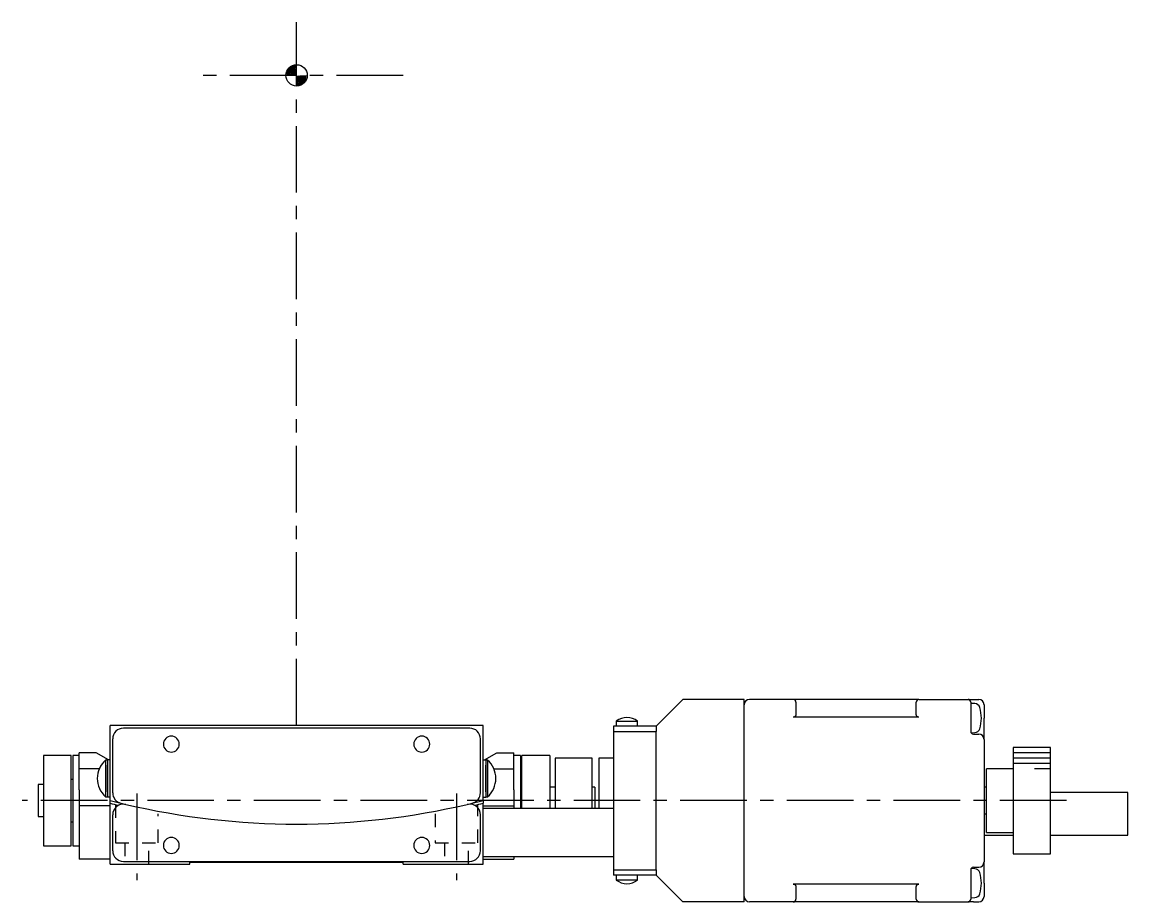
# Model space of a CAD drawing. Extents: x 28 to 598, y 17 to 379.
# Drawn here: x 82.3 to 289.7, y 41 to 206.1 of the extents above; entities that cross this region are included whole.
import ezdxf

# ---------------------------------------------------------------- set-up
doc = ezdxf.new("R2010")
doc.units = 0
doc.header["$LTSCALE"] = 10
doc.linetypes.add('CENTER', pattern=[2, 1.25, -0.25, 0.25, -0.25])
doc.linetypes.add('DOT', pattern=[0.5, 0.25, -0.25])
for name, color, linetype in [('1', 7, 'CONTINUOUS'), ('11', 7, 'CONTINUOUS'), ('2', 7, 'CONTINUOUS')]:
    doc.layers.add(name, color=color, linetype=linetype)

msp = doc.modelspace()

# ---------------------------------------------------------------- linework, layer by layer
at = {"layer": '1', "color": 7, "linetype": 'CONTINUOUS'}
for p, q in [((206.250001, 79), (201.250001, 74)), ((217.750001, 79), (206.250001, 79)), ((217.750001, 41), (217.750001, 79)), ((226.950001, 79), (218.750001, 79)), ((250.550001, 79), (226.950001, 79)), ((250.550001, 79), (259.750001, 79)), ((259.750001, 79), (260.750001, 79)), ((260.750001, 79), (261.750001, 79)), ((227.450001, 78.5), (227.450001, 77)), ((227.450001, 77), (227.450001, 76.148232)), ((250.050001, 77), (250.050001, 78.5)), ((250.050001, 76.148232), (250.050001, 77)), ((260.250001, 78.5), (260.250001, 77)), ((261.053725, 78.207879), (260.250001, 78.25)), ((260.250001, 77), (260.250001, 72.914214)), ((262.750001, 78), (262.750001, 75.5)), ((193.750001, 74.897999), (197.750001, 74.897999)), ((193.750001, 74.897999), (193.750001, 74)), ((197.750001, 74), (197.750001, 74.897999)), ((226.974535, 75.648835), (226.950001, 75.648232)), ((250.550001, 75.648232), (226.950001, 75.648232)), ((226.99901, 75.65064), (226.974535, 75.648835)), ((227.023366, 75.653644), (226.99901, 75.65064)), ((227.047546, 75.65784), (227.023366, 75.653644)), ((227.071491, 75.663217), (227.047546, 75.65784)), ((227.095143, 75.669762), (227.071491, 75.663217)), ((227.118446, 75.67746), (227.095143, 75.669762)), ((227.141343, 75.686293), (227.118446, 75.67746)), ((227.163779, 75.696238), (227.141343, 75.686293)), ((227.185699, 75.707272), (227.163779, 75.696238)), ((227.207052, 75.719368), (227.185699, 75.707272)), ((227.227786, 75.732497), (227.207052, 75.719368)), ((227.247851, 75.746629), (227.227786, 75.732497)), ((227.267198, 75.761727), (227.247851, 75.746629)), ((227.285781, 75.777757), (227.267198, 75.761727)), ((227.303554, 75.794679), (227.285781, 75.777757)), ((227.320477, 75.812453), (227.303554, 75.794679)), ((227.336506, 75.831036), (227.320477, 75.812453)), ((227.351605, 75.850383), (227.336506, 75.831036)), ((227.365736, 75.870447), (227.351605, 75.850383)), ((227.378865, 75.891181), (227.365736, 75.870447)), ((227.390962, 75.912534), (227.378865, 75.891181)), ((227.401996, 75.934455), (227.390962, 75.912534)), ((227.411941, 75.956891), (227.401996, 75.934455)), ((227.420773, 75.979787), (227.411941, 75.956891)), ((227.428471, 76.00309), (227.420773, 75.979787)), ((227.435017, 76.026742), (227.428471, 76.00309)), ((227.440394, 76.050687), (227.435017, 76.026742)), ((227.444589, 76.074867), (227.440394, 76.050687)), ((227.447593, 76.099224), (227.444589, 76.074867)), ((227.449399, 76.123698), (227.447593, 76.099224)), ((227.450001, 76.148232), (227.449399, 76.123698)), ((250.050603, 76.123698), (250.050001, 76.148232)), ((250.052409, 76.099224), (250.050603, 76.123698)), ((250.055413, 76.074867), (250.052409, 76.099224)), ((250.059608, 76.050687), (250.055413, 76.074867)), ((250.064985, 76.026742), (250.059608, 76.050687)), ((250.071531, 76.00309), (250.064985, 76.026742)), ((250.079229, 75.979787), (250.071531, 76.00309)), ((250.088061, 75.956891), (250.079229, 75.979787)), ((250.098006, 75.934455), (250.088061, 75.956891)), ((250.10904, 75.912534), (250.098006, 75.934455)), ((250.121137, 75.891181), (250.10904, 75.912534)), ((250.134266, 75.870447), (250.121137, 75.891181)), ((250.148397, 75.850383), (250.134266, 75.870447)), ((250.163496, 75.831036), (250.148397, 75.850383)), ((250.179525, 75.812453), (250.163496, 75.831036)), ((250.196448, 75.794679), (250.179525, 75.812453)), ((250.214222, 75.777757), (250.196448, 75.794679)), ((250.232804, 75.761727), (250.214222, 75.777757)), ((250.252151, 75.746629), (250.232804, 75.761727)), ((250.272216, 75.732497), (250.252151, 75.746629)), ((250.29295, 75.719368), (250.272216, 75.732497)), ((250.314303, 75.707272), (250.29295, 75.719368)), ((250.336223, 75.696238), (250.314303, 75.707272)), ((250.358659, 75.686293), (250.336223, 75.696238)), ((250.381556, 75.67746), (250.358659, 75.686293)), ((250.404859, 75.669762), (250.381556, 75.67746)), ((250.428511, 75.663217), (250.404859, 75.669762)), ((250.452456, 75.65784), (250.428511, 75.663217)), ((250.476636, 75.653644), (250.452456, 75.65784)), ((250.500992, 75.65064), (250.476636, 75.653644)), ((250.525467, 75.648835), (250.500992, 75.65064)), ((250.550001, 75.648232), (250.525467, 75.648835)), ((262.750001, 71.5), (262.750001, 75.5)), ((98.750001, 60.029246), (98.750001, 74.1)), ((168.750001, 74.1), (98.750001, 74.1)), ((166.250001, 73.6), (101.250001, 73.6)), ((168.750001, 60.029246), (168.750001, 74.1)), ((193.250001, 74), (193.250001, 73)), ((201.250001, 74), (193.250001, 74)), ((193.250001, 73), (193.250001, 47)), ((193.250001, 73), (201.250001, 73)), ((201.250001, 74), (201.250001, 73)), ((201.250001, 47), (201.250001, 73)), ((260.315038, 72.753408), (261.053725, 72.792121)), ((99.250001, 61.467166), (99.250001, 71.6)), ((168.250001, 61.467166), (168.250001, 71.6)), ((260.750001, 72.5), (261.750001, 72.5)), ((262.750001, 71.5), (262.750001, 48.5)), ((86.250001, 68.5), (86.250001, 60)), ((91.450001, 68.5), (86.250001, 68.5)), ((91.450001, 60), (91.450001, 68.5)), ((91.750001, 68.5), (91.750001, 51.5)), ((92.950001, 68.5), (91.750001, 68.5)), ((96.151925, 69), (92.950001, 69)), ((92.950001, 66), (92.950001, 69)), ((98.452076, 67.672007), (96.151925, 69)), ((169.047926, 67.672007), (171.348077, 69)), ((171.348077, 69), (174.550001, 69)), ((174.550001, 66), (174.550001, 69)), ((175.750001, 68.5), (174.550001, 68.5)), ((175.750001, 68.5), (175.750001, 58.5)), ((176.050001, 60), (176.050001, 68.5)), ((181.250001, 68.5), (176.050001, 68.5)), ((181.250001, 68.5), (181.250001, 60)), ((268.250001, 70), (268.250001, 50)), ((275.250001, 70), (268.250001, 70)), ((275.250001, 50), (275.250001, 70)), ((98.250002, 67.613461), (97.907388, 67.613461)), ((97.907388, 67.613461), (97.907388, 60.713461)), ((98.750002, 67.672007), (98.250002, 67.672007)), ((98.250002, 67.672007), (98.250002, 67.663464)), ((98.250002, 67.672007), (98.250002, 67.663464)), ((98.750001, 67.663464), (98.250002, 67.663464)), ((98.250002, 67.663464), (98.250002, 60.663464)), ((98.250002, 67.663464), (98.250002, 67.611301)), ((98.250002, 67.613461), (98.250002, 60.713461)), ((98.250002, 67.611301), (98.250002, 66.663464)), ((98.250002, 64.263464), (98.250002, 66.663464)), ((168.75, 67.672007), (169.25, 67.672007)), ((168.750001, 67.663464), (169.25, 67.663464)), ((169.25, 67.672007), (169.25, 67.663464)), ((169.25, 67.672007), (169.25, 67.663464)), ((169.25, 67.663464), (169.25, 60.663464)), ((169.25, 67.663464), (169.25, 67.613461)), ((169.25, 67.613461), (169.25, 66.663464)), ((169.592614, 67.613461), (169.25, 67.613461)), ((169.25, 67.613461), (169.25, 60.713461)), ((169.25, 64.263464), (169.25, 66.663464)), ((169.592614, 67.613461), (169.592614, 60.713461)), ((182.250001, 68), (182.250001, 58.5)), ((189.250001, 68), (182.250001, 68)), ((189.250001, 58.5), (189.250001, 68)), ((190.500001, 68), (190.500001, 58.5)), ((193.250001, 68), (190.500001, 68)), ((92.950001, 62), (92.950001, 66)), ((96.732523, 66), (92.950001, 66)), ((170.767479, 66), (174.550001, 66)), ((174.550001, 62), (174.550001, 66)), ((263.250001, 54), (263.250001, 66)), ((268.250001, 66), (263.250001, 66)), ((85.250001, 63), (85.250001, 57)), ((86.250001, 63), (85.250001, 63)), ((91.750001, 63.95), (91.450001, 63.95)), ((98.250002, 61.663464), (98.250002, 64.263464)), ((169.25, 61.663464), (169.25, 64.263464)), ((176.050001, 63.95), (175.750001, 63.95)), ((182.250001, 62.5), (181.250001, 62.5)), ((189.750001, 62.5), (189.250001, 62.5)), ((189.750001, 62.5), (189.750001, 58.5)), ((263.250001, 62.5), (262.750001, 62.5)), ((92.950001, 62), (92.950001, 59)), ((97.907388, 60.713461), (98.250002, 60.713461)), ((98.250002, 61.663464), (98.250002, 60.713461)), ((98.250002, 60.713461), (98.250002, 60.663464)), ((98.750001, 60.663464), (98.250002, 60.663464)), ((168.750001, 60.663464), (169.25, 60.663464)), ((169.25, 61.663464), (169.25, 60.713461)), ((169.25, 60.713461), (169.25, 60.663464)), ((169.25, 60.713461), (169.592614, 60.713461)), ((174.550001, 62), (174.550001, 59)), ((289.749999, 61.5), (275.250001, 61.5)), ((289.749999, 53.5), (289.749999, 61.5)), ((86.250001, 60), (86.250001, 51.5)), ((91.450001, 51.5), (91.450001, 60)), ((92.950001, 59), (92.950001, 49)), ((98.750001, 59), (92.950001, 59)), ((98.750001, 59.513031), (98.750001, 60.029246)), ((98.750001, 48.1), (98.750001, 59.513031)), ((168.750001, 60.029246), (168.750001, 59.513031)), ((168.750001, 48.1), (168.750001, 59.513031)), ((168.750001, 59), (174.550001, 59)), ((193.250001, 58.5), (168.750001, 58.5)), ((174.550001, 59), (174.550001, 58.5)), ((176.050001, 58.5), (176.050001, 60)), ((181.250001, 60), (181.250001, 58.5)), ((85.250001, 57), (86.250001, 57)), ((91.450001, 56.05), (91.750001, 56.05)), ((99.250001, 50.6), (99.250001, 57.355631)), ((168.250001, 50.6), (168.250001, 57.355631)), ((262.750001, 57.5), (263.250001, 57.5)), ((263.250001, 54), (268.250001, 54)), ((262.750001, 53.5), (268.250001, 53.5)), ((275.250001, 53.5), (289.749999, 53.5)), ((86.250001, 51.5), (91.450001, 51.5)), ((91.750001, 51.5), (92.950001, 51.5)), ((268.250001, 50), (275.250001, 50)), ((98.750001, 49), (92.950001, 49)), ((98.750001, 48.1), (113.750001, 48.1)), ((101.250001, 48.6), (166.250001, 48.6)), ((153.750001, 48.4), (113.750001, 48.4)), ((113.750001, 48.1), (113.750001, 48.4)), ((153.750001, 48.1), (153.750001, 48.4)), ((153.750001, 48.1), (168.750001, 48.1)), ((168.750001, 49.5), (193.250001, 49.5)), ((168.750001, 49), (174.550001, 49)), ((174.550001, 49.5), (174.550001, 49)), ((262.750001, 44.5), (262.750001, 48.5)), ((193.250001, 47), (201.250001, 47)), ((193.250001, 47), (193.250001, 46)), ((201.250001, 46), (193.250001, 46)), ((193.750001, 46), (193.750001, 45.102001)), ((197.750001, 45.102001), (197.750001, 46)), ((201.250001, 47), (201.250001, 46)), ((201.250001, 46), (206.250001, 41)), ((260.250001, 47.085786), (260.250001, 43)), ((261.053725, 47.207879), (260.315038, 47.246592)), ((260.750001, 47.5), (261.750001, 47.5)), ((197.750001, 45.102001), (193.750001, 45.102001)), ((250.550001, 44.351768), (226.950001, 44.351768)), ((226.950001, 44.351768), (226.974535, 44.351165)), ((226.974535, 44.351165), (226.99901, 44.34936)), ((226.99901, 44.34936), (227.023366, 44.346356)), ((227.023366, 44.346356), (227.047546, 44.34216)), ((227.047546, 44.34216), (227.071491, 44.336783)), ((227.071491, 44.336783), (227.095143, 44.330238)), ((227.095143, 44.330238), (227.118446, 44.32254)), ((227.118446, 44.32254), (227.141343, 44.313707)), ((227.141343, 44.313707), (227.163779, 44.303762)), ((227.163779, 44.303762), (227.185699, 44.292728)), ((227.185699, 44.292728), (227.207052, 44.280632)), ((227.207052, 44.280632), (227.227786, 44.267503)), ((227.227786, 44.267503), (227.247851, 44.253371)), ((227.247851, 44.253371), (227.267198, 44.238273)), ((227.267198, 44.238273), (227.285781, 44.222243)), ((227.285781, 44.222243), (227.303554, 44.205321)), ((227.303554, 44.205321), (227.320477, 44.187547)), ((227.320477, 44.187547), (227.336506, 44.168964)), ((227.336506, 44.168964), (227.351605, 44.149617)), ((227.351605, 44.149617), (227.365736, 44.129553)), ((227.365736, 44.129553), (227.378865, 44.108819)), ((227.378865, 44.108819), (227.390962, 44.087466)), ((227.390962, 44.087466), (227.401996, 44.065545)), ((227.401996, 44.065545), (227.411941, 44.043109)), ((227.411941, 44.043109), (227.420773, 44.020213)), ((227.420773, 44.020213), (227.428471, 43.99691)), ((227.428471, 43.99691), (227.435017, 43.973258)), ((227.435017, 43.973258), (227.440394, 43.949313)), ((227.440394, 43.949313), (227.444589, 43.925133)), ((227.444589, 43.925133), (227.447593, 43.900776)), ((227.447593, 43.900776), (227.449399, 43.876302)), ((227.449399, 43.876302), (227.450001, 43.851768)), ((227.450001, 43.851768), (227.450001, 43)), ((250.050001, 43.851768), (250.050603, 43.876302)), ((250.050001, 43), (250.050001, 43.851768)), ((250.050603, 43.876302), (250.052409, 43.900776)), ((250.052409, 43.900776), (250.055413, 43.925133)), ((250.055413, 43.925133), (250.059608, 43.949313)), ((250.059608, 43.949313), (250.064985, 43.973258)), ((250.064985, 43.973258), (250.071531, 43.99691)), ((250.071531, 43.99691), (250.079229, 44.020213)), ((250.079229, 44.020213), (250.088061, 44.043109)), ((250.088061, 44.043109), (250.098006, 44.065545)), ((250.098006, 44.065545), (250.10904, 44.087466)), ((250.10904, 44.087466), (250.121137, 44.108819)), ((250.121137, 44.108819), (250.134266, 44.129553)), ((250.134266, 44.129553), (250.148397, 44.149617)), ((250.148397, 44.149617), (250.163496, 44.168964)), ((250.163496, 44.168964), (250.179525, 44.187547)), ((250.179525, 44.187547), (250.196448, 44.205321)), ((250.196448, 44.205321), (250.214222, 44.222243)), ((250.214222, 44.222243), (250.232804, 44.238273)), ((250.232804, 44.238273), (250.252151, 44.253371)), ((250.252151, 44.253371), (250.272216, 44.267503)), ((250.272216, 44.267503), (250.29295, 44.280632)), ((250.29295, 44.280632), (250.314303, 44.292728)), ((250.314303, 44.292728), (250.336223, 44.303762)), ((250.336223, 44.303762), (250.358659, 44.313707)), ((250.358659, 44.313707), (250.381556, 44.32254)), ((250.381556, 44.32254), (250.404859, 44.330238)), ((250.404859, 44.330238), (250.428511, 44.336783)), ((250.428511, 44.336783), (250.452456, 44.34216)), ((250.452456, 44.34216), (250.476636, 44.346356)), ((250.476636, 44.346356), (250.500992, 44.34936)), ((250.500992, 44.34936), (250.525467, 44.351165)), ((250.525467, 44.351165), (250.550001, 44.351768)), ((262.750001, 44.5), (262.750001, 42)), ((227.450001, 43), (227.450001, 41.5)), ((250.050001, 41.5), (250.050001, 43)), ((260.250001, 43), (260.250001, 41.5)), ((260.250001, 41.75), (261.053725, 41.792121)), ((217.750001, 41), (206.250001, 41)), ((226.950001, 41), (218.750001, 41)), ((250.550001, 41), (226.950001, 41)), ((250.550001, 41), (259.750001, 41)), ((260.750001, 41), (259.750001, 41)), ((260.750001, 41), (261.750001, 41))]:
    msp.add_line(p, q, dxfattribs=at)
at = {"layer": '1', "color": 4, "linetype": 'DOT'}
for p, q in [((99.750001, 59.260678), (99.750001, 52.1)), ((167.750001, 52.1), (167.750001, 59.260472)), ((107.750001, 52.1), (107.750001, 57.518054)), ((159.750001, 57.517894), (159.750001, 52.1)), ((99.750001, 52.1), (107.750001, 52.1)), ((101.500001, 52.1), (101.500001, 48.1)), ((106.000001, 48.1), (106.000001, 52.1)), ((159.750001, 52.1), (167.750001, 52.1)), ((161.500001, 52.1), (161.500001, 48.1)), ((166.000001, 48.1), (166.000001, 52.1))]:
    msp.add_line(p, q, dxfattribs=at)
at = {"layer": '1', "color": 7, "linetype": 'CONTINUOUS'}
msp.add_circle((133.750001, 196.1), 2, dxfattribs=at)
for centre, radius, start, end in [((133.750001, 196.1), 1.8, 90, 180), ((133.750001, 196.1), 1.6, 90, 180), ((133.750001, 196.1), 1.4, 90, 179.999955), ((133.750001, 196.1), 1.2, 90, 179.99997), ((133.750001, 196.1), 1, 90, 179.999964), ((133.749999, 196.100002), 0.799999, 89.999799, 180.000086), ((133.750001, 196.1), 0.6, 89.99994, 180), ((133.750001, 196.1), 0.4, 90, 180), ((133.750001, 196.1), 0.2, 90, 180), ((133.750001, 196.1), 0.6, 269.99994, 0), ((133.750001, 196.1), 1.8, 270, 0), ((133.750001, 196.1), 1.6, 270, 0), ((133.750001, 196.1), 0.4, 270, 0), ((133.750001, 196.1), 0.2, 270, 0), ((133.750001, 196.1), 1.2, 270, 359.99997), ((133.750001, 196.1), 1.4, 270, 359.999955), ((133.750001, 196.1), 1, 270, 359.999964), ((133.749999, 196.100002), 0.799999, 270.000201, 359.999914), ((218.750001, 78), 1, 90, 180), ((226.950001, 78.5), 0.5, 0, 90), ((250.550001, 78.5), 0.5, 90, 180), ((259.750001, 78.5), 0.5, 0, 90), ((261.750001, 78), 1, 0, 90), ((261.001389, 77.209249), 1, 16.551336, 87.000028), ((255.250001, 75.5), 7, 343.448632, 16.551368), ((195.750001, 72.4), 3.2, 51.317813, 128.682187), ((101.250001, 71.6), 2, 90, 180), ((166.250001, 71.6), 2, 0, 90), ((260.750001, 73), 0.5, 180, 270), ((261.001389, 73.790751), 1, 272.999972, 343.448664), ((110.250001, 70.6), 1.5, 0, 270), ((110.250001, 70.6), 1.5, 270, 0), ((157.250001, 70.6), 1.5, 0, 270), ((157.250001, 70.6), 1.5, 270, 0), ((261.750001, 71.5), 1, 0, 90), ((100.950002, 64.163461), 4.6, 131.409623, 228.590379), ((166.55, 64.163461), 4.6, 311.409621, 48.590377), ((101.250001, 61.467166), 2, 180, 256.428593), ((166.250001, 61.467166), 2, 283.571407, 0), ((133.750001, 196.1), 140.5, 255.575128, 256.428593), ((133.750001, 196.1), 141, 255.627383, 256.281799), ((101.250001, 57.355631), 2, 76.816519, 180), ((133.750001, 196.1), 140.5, 256.428593, 256.816519), ((133.750001, 196.1), 140.5, 256.816519, 283.183481), ((133.750001, 196.1), 140.5, 256.816519, 283.183481), ((133.750001, 196.1), 140.5, 283.183481, 283.571407), ((166.250001, 57.355631), 2, 0, 103.183481), ((133.750001, 196.1), 140.5, 283.571407, 284.424872), ((133.750001, 196.1), 141, 283.718201, 284.372617), ((110.250001, 51.6), 1.5, 0, 270), ((157.250001, 51.6), 1.5, 0, 270), ((101.250001, 50.6), 2, 180, 270), ((110.250001, 51.6), 1.5, 270, 0), ((157.250001, 51.6), 1.5, 270, 0), ((166.250001, 50.6), 2, 270, 0), ((261.750001, 48.5), 1, 270, 0), ((260.750001, 47), 0.5, 90, 180), ((261.001389, 46.209249), 1, 16.551336, 87.000028), ((255.250001, 44.5), 7, 343.448632, 16.551368), ((195.750001, 47.6), 3.2, 231.317813, 270), ((195.750001, 47.6), 3.2, 270, 308.682187), ((218.750001, 42), 1, 180, 270), ((226.950001, 41.5), 0.5, 270, 0), ((250.550001, 41.5), 0.5, 180, 270), ((259.750001, 41.5), 0.5, 270, 0), ((261.001389, 42.790751), 1, 272.999972, 343.448664), ((261.750001, 42), 1, 270, 0)]:
    msp.add_arc(centre, radius, start, end, dxfattribs=at)
at = {"layer": '11', "color": 4, "linetype": 'CENTER'}
for p, q in [((133.750001, 74.1), (133.750001, 206.1)), ((153.750001, 196.1), (113.750001, 196.1)), ((103.750001, 61.32845), (103.750001, 45.1)), ((163.750001, 61.32845), (163.750001, 45.1)), ((278.250001, 60), (82.250001, 60))]:
    msp.add_line(p, q, dxfattribs=at)
at = {"layer": '2', "color": 4, "linetype": 'CONTINUOUS'}
for p, q in [((275.250001, 69), (268.250001, 69)), ((275.250001, 68), (268.250001, 68)), ((275.250001, 67), (268.250001, 67)), ((275.250001, 66), (272.250001, 66))]:
    msp.add_line(p, q, dxfattribs=at)

doc.saveas('drawing.dxf')
